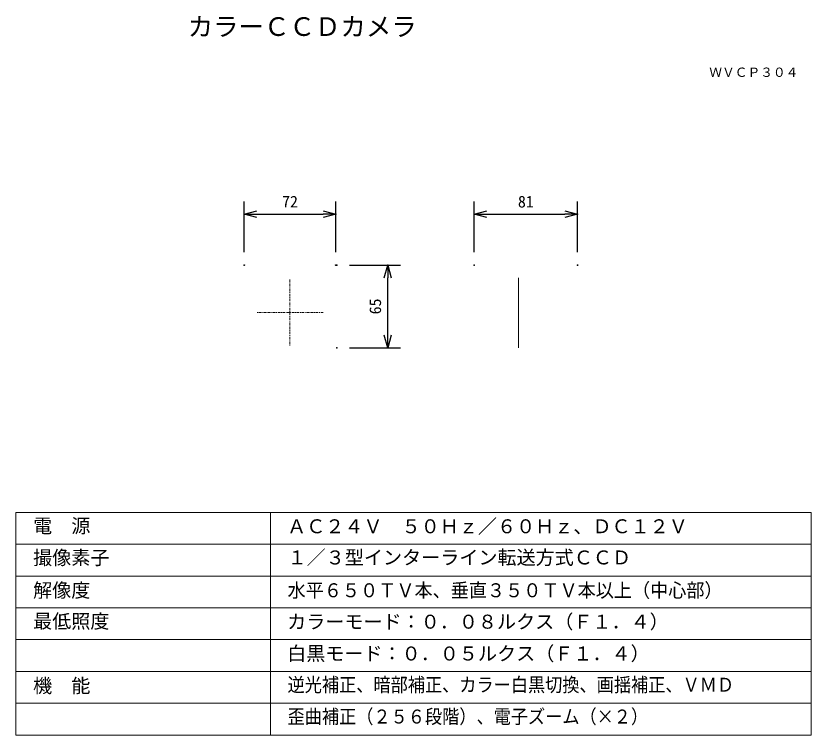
# Model space of a CAD drawing. Units: millimetres, scale not verified. Extents: x -62 to 63, y -56 to 57.
import ezdxf
from ezdxf.enums import TextEntityAlignment as Align

# ---------------------------------------------------------------- set-up
doc = ezdxf.new("R2010")
doc.units = ezdxf.units.MM
doc.header["$LTSCALE"] = 0.125
doc.header["$PDMODE"] = 32
doc.header["$PDSIZE"] = 0.0625
doc.linetypes.add('USER1', pattern=[6, 3, -1, 1, -1])
for name, color, linetype, lineweight in [('0-0_0', 7, 'Continuous', 25), ('0-2_WAKU', 1, 'Continuous', 18), ('0-4_GAIKEI', 1, 'USER1', 18), ('0-5_SUNPO', 7, 'Continuous', 25)]:
    doc.layers.add(name, color=color, linetype=linetype, lineweight=lineweight)
for name, color, linetype in [('0-1_DEFPOINTS', 7, 'Continuous'), ('0-3_MOJI1', 7, 'Continuous'), ('0-6_TOUROKU', 7, 'Continuous')]:
    doc.layers.add(name, color=color, linetype=linetype)
doc.styles.add('ＭＳ ゴシック', font='')
doc.styles.get('ＭＳ ゴシック').set_extended_font_data('MS Gothic')

# ---------------------------------------------------------------- blocks, each defined once
blk = doc.blocks.new('_OPEN30')
at = {"layer": '0-0_0'}
blk.add_line((0, 0), (-1, 0), dxfattribs=at)
blk.add_lwpolyline([(-1, 0.26795), (0, 0), (-1, -0.26795)], dxfattribs=at)
blk = doc.blocks.new('D6')
at = {"layer": '0-1_DEFPOINTS'}
for p in [(22.8869, 27.9884), (6.6273, 19.9884), (22.8869, 19.9884)]:
    blk.add_point(p, dxfattribs=at)
at = {"layer": '0-5_SUNPO'}
for p, q in [((6.6273, 21.9884), (6.6273, 29.9884)), ((22.8869, 21.9884), (22.8869, 29.9884)), ((8.6273, 27.9884), (20.8869, 27.9884))]:
    blk.add_line(p, q, dxfattribs=at)
at = {"layer": '0-5_SUNPO', "xscale": 2, "yscale": 2, "rotation": 180}
blk.add_blockref('_OPEN30', (6.6273, 27.9884), dxfattribs=at)
at = {"layer": '0-5_SUNPO', "xscale": 2, "yscale": 2}
blk.add_blockref('_OPEN30', (22.8869, 27.9884), dxfattribs=at)
at = {"layer": '0-5_SUNPO', "style": 'ＭＳ ゴシック'}
blk.add_text('81', height=1.833, dxfattribs=at).set_placement((13.5071, 28.4884), align=Align.BOTTOM_LEFT)
blk = doc.blocks.new('D5')
at = {"layer": '0-1_DEFPOINTS'}
for p in [(-15.1234, 27.9884), (-29.5139, 19.9884), (-15.1234, 19.9884)]:
    blk.add_point(p, dxfattribs=at)
at = {"layer": '0-5_SUNPO'}
for p, q in [((-29.5139, 21.9884), (-29.5139, 29.9884)), ((-15.1234, 21.9884), (-15.1234, 29.9884)), ((-27.5139, 27.9884), (-17.1234, 27.9884))]:
    blk.add_line(p, q, dxfattribs=at)
at = {"layer": '0-5_SUNPO', "xscale": 2, "yscale": 2, "rotation": 180}
blk.add_blockref('_OPEN30', (-29.5139, 27.9884), dxfattribs=at)
at = {"layer": '0-5_SUNPO', "xscale": 2, "yscale": 2}
blk.add_blockref('_OPEN30', (-15.1234, 27.9884), dxfattribs=at)
at = {"layer": '0-5_SUNPO', "style": 'ＭＳ ゴシック'}
blk.add_text('72', height=1.833, dxfattribs=at).set_placement((-23.5687, 28.4884), align=Align.BOTTOM_LEFT)
blk = doc.blocks.new('D4')
at = {"layer": '0-1_DEFPOINTS'}
for p in [(-14.9588, 19.9908), (-6.9588, 19.9908), (-14.9588, 6.9908)]:
    blk.add_point(p, dxfattribs=at)
at = {"layer": '0-5_SUNPO'}
for p, q in [((-12.9588, 19.9908), (-4.9588, 19.9908)), ((-6.9588, 8.9908), (-6.9588, 17.9908)), ((-12.9588, 6.9908), (-4.9588, 6.9908))]:
    blk.add_line(p, q, dxfattribs=at)
at = {"layer": '0-5_SUNPO', "xscale": 2, "yscale": 2}
for p, rotation in [((-6.9588, 19.9908), 90), ((-6.9588, 6.9908), 270)]:
    blk.add_blockref('_OPEN30', p, dxfattribs=dict(at, rotation=rotation))
at = {"layer": '0-5_SUNPO', "style": 'ＭＳ ゴシック'}
blk.add_text('65', height=1.833, rotation=90, dxfattribs=at).set_placement((-7.4588, 12.2408), align=Align.BOTTOM_LEFT)

msp = doc.modelspace()

# ---------------------------------------------------------------- linework, layer by layer
at = {"layer": '0-2_WAKU', "color": 4}
for p, q in [((-62.4993, -21.4025), (62.5007, -21.4025)), ((-62.4993, -21.4025), (-62.4993, -56.4025)), ((-22.4993, -56.4025), (-22.4993, -21.4025)), ((62.5007, -56.4025), (62.5007, -21.4025)), ((-62.4993, -56.4025), (62.5007, -56.4025))]:
    msp.add_line(p, q, dxfattribs=at)
at = {"layer": '0-2_WAKU'}
for p, q in [((-62.4993, -26.4025), (62.5007, -26.4025)), ((-62.4993, -31.4025), (62.5007, -31.4025)), ((-62.4993, -36.4025), (62.5007, -36.4025)), ((-62.4993, -41.4025), (62.5007, -41.4025)), ((-62.4993, -46.4025), (62.5007, -46.4025)), ((-62.4993, -51.4025), (62.5007, -51.4025))]:
    msp.add_line(p, q, dxfattribs=at)
at = {"layer": '0-4_GAIKEI'}
for p, q in [((-19.4151, 15.2127), (-19.4151, 4.8128)), ((-14.2152, 10.0128), (-24.6151, 10.0128))]:
    msp.add_line(p, q, dxfattribs=at)
at = {"layer": '0-4_GAIKEI', "linetype": 'Continuous'}
msp.add_line((16.5204, 4.4728), (16.5204, 15.4731), dxfattribs=at)

# ---------------------------------------------------------------- block references
at = {"layer": '0-5_SUNPO'}
for name in ['D5', 'D6', 'D4']:
    msp.add_blockref(name, (2.9085, -2.518), dxfattribs=at)

# ---------------------------------------------------------------- texts
at = {"layer": '0-3_MOJI1', "style": 'ＭＳ ゴシック'}
for s, height, p in [('カラーＣＣＤカメラ', 2.933, (-35.4993, 52.5975)), ('電\u3000源', 2.199, (-59.7937, -25.2774)), ('ＡＣ２４Ｖ\u3000５０Ｈｚ／６０Ｈｚ、ＤＣ１２Ｖ  ', 2.199, (-19.8631, -25.3463)), ('撮像素子', 2.199, (-59.7937, -30.274)), ('１／３型インターライン転送方式ＣＣＤ', 2.199, (-19.7937, -30.2467)), ('解像度', 2.199, (-59.7937, -35.4025)), ('最低照度', 2.199, (-59.7937, -40.2706)), ('カラーモード：０．０８ルクス（Ｆ１．４）', 2.199, (-19.8631, -40.3394)), ('白黒モード：０．０５ルクス（Ｆ１．４）', 2.199, (-19.8631, -45.3394)), ('機\u3000能', 2.199, (-59.7937, -50.4025))]:
    msp.add_text(s, height=height, dxfattribs=at).set_placement(p, align=Align.BOTTOM_LEFT)
for s, width, p in [('水平６５０ＴＶ本、垂直３５０ＴＶ本以上（中心部）', 0.95, (-19.7937, -35.4025)), ('逆光補正、暗部補正、カラー白黒切換、画揺補正、ＶＭＤ', 0.9, (-19.7937, -50.2467)), ('歪曲補正（２５６段階）、電子ズーム（×２）', 0.9, (-19.7937, -55.2467))]:
    msp.add_text(s, height=2.199, dxfattribs=dict(at, width=width)).set_placement(p, align=Align.BOTTOM_LEFT)
at = {"layer": '0-6_TOUROKU', "style": 'ＭＳ ゴシック'}
msp.add_text('ＷＶＣＰ３０４', height=1.466, dxfattribs=at).set_placement((46.5007, 46.5975), align=Align.BOTTOM_LEFT)

doc.saveas('drawing.dxf')
